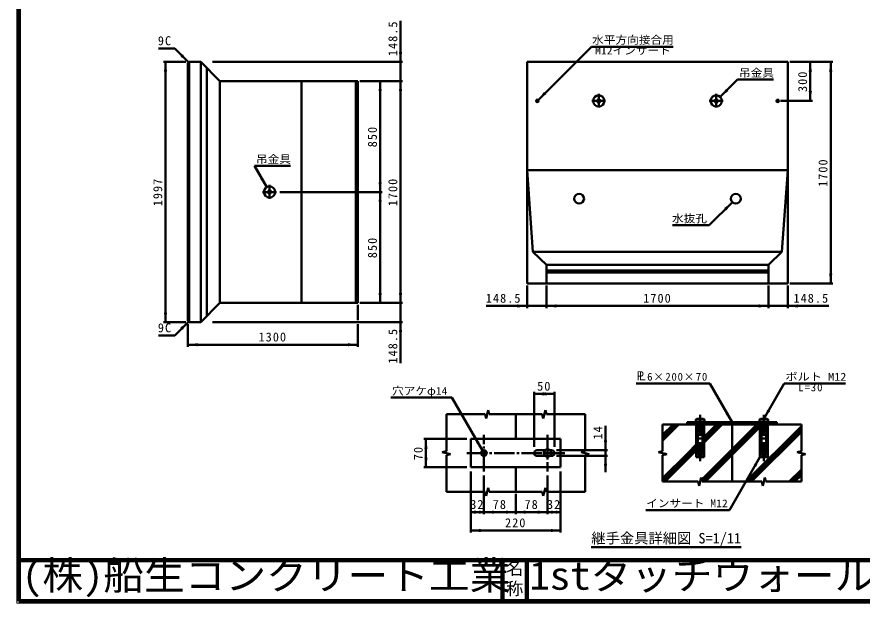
# Model space of a CAD drawing. Units: millimetres, scale not verified, with parts at other scales. Extents: x 100 to 4105, y 100 to 2870.
# Drawn here: x 100 to 2171, y 100 to 1538 of the extents above; entities that cross this region are included whole.
import ezdxf
from ezdxf.enums import TextEntityAlignment as Align

# ---------------------------------------------------------------- set-up
doc = ezdxf.new("R2010")
doc.units = ezdxf.units.MM
doc.header["$LTSCALE"] = 5
doc.linetypes.add('USER1', pattern=[8, 4, -4])
doc.linetypes.add('USER2', pattern=[13.4, 10, -1.2, 1, -1.2])
doc.layers.add('V-nasSTD', color=7, linetype='Continuous', lineweight=50)
doc.styles.add('ＭＳ ゴシック', font='')
doc.styles.get('ＭＳ ゴシック').set_extended_font_data('MS Gothic')

msp = doc.modelspace()

# ---------------------------------------------------------------- hatches: boundary and pattern name
at = {"layer": 'V-nasSTD'}
for points in [[(1040.167, 1451.78), (1044.167, 1451.78), (1040.167, 1427.78), (1036.167, 1451.78)], [(503.637, 1443.311), (506.465, 1446.139), (520.607, 1426.34), (500.808, 1440.483)], [(464.167, 1403.78), (460.167, 1403.78), (464.167, 1427.78), (468.167, 1403.78)], [(2044.407, 1403.78), (2040.407, 1403.78), (2044.407, 1427.78), (2048.407, 1403.78)], [(2094.407, 1403.78), (2090.407, 1403.78), (2094.407, 1427.78), (2098.407, 1403.78)], [(990.167, 1356.26), (986.167, 1356.26), (990.167, 1380.26), (994.167, 1356.26)], [(1040.167, 1356.26), (1036.167, 1356.26), (1040.167, 1380.26), (1044.167, 1356.26)], [(1394.448, 1350.901), (1397.276, 1348.072), (1377.477, 1333.93), (1391.619, 1353.729)], [(1840.588, 1358.481), (1843.416, 1355.652), (1823.617, 1341.51), (1837.759, 1361.309)], [(2044.407, 1355.78), (2048.407, 1355.78), (2044.407, 1331.78), (2040.407, 1355.78)], [(700.287, 1140.962), (703.751, 1142.962), (712.287, 1120.177), (696.823, 1138.962)], [(990.167, 1132.26), (994.167, 1132.26), (990.167, 1108.26), (986.167, 1132.26)], [(990.167, 1084.26), (986.167, 1084.26), (990.167, 1108.26), (994.167, 1084.26)], [(1836.432, 1066.325), (1833.603, 1069.153), (1853.402, 1083.295), (1839.26, 1063.496)], [(2094.407, 907.78), (2098.407, 907.78), (2094.407, 883.78), (2090.407, 907.78)], [(990.167, 860.26), (994.167, 860.26), (990.167, 836.26), (986.167, 860.26)], [(1040.167, 860.26), (1044.167, 860.26), (1040.167, 836.26), (1036.167, 860.26)], [(1326.367, 828.78), (1326.367, 832.78), (1350.367, 828.78), (1326.367, 824.78)], [(1421.887, 828.78), (1421.887, 824.78), (1397.887, 828.78), (1421.887, 832.78)], [(1917.887, 828.78), (1917.887, 832.78), (1941.887, 828.78), (1917.887, 824.78)], [(2013.407, 828.78), (2013.407, 824.78), (1989.407, 828.78), (2013.407, 832.78)], [(464.167, 812.74), (468.167, 812.74), (464.167, 788.74), (460.167, 812.74)], [(503.637, 773.21), (506.465, 770.381), (520.607, 790.18), (500.808, 776.038)], [(1040.167, 764.74), (1036.167, 764.74), (1040.167, 788.74), (1044.167, 764.74)], [(543.167, 733.74), (543.167, 729.74), (519.167, 733.74), (543.167, 737.74)], [(911.167, 733.74), (911.167, 737.74), (935.167, 733.74), (911.167, 729.74)], [(1391.538, 613.037), (1391.538, 609.037), (1367.538, 613.037), (1391.538, 617.037)], [(1393.538, 613.037), (1393.538, 617.037), (1417.538, 613.037), (1393.538, 609.037)], [(1840.538, 564.822), (1844.002, 566.822), (1852.538, 544.037), (1837.073, 562.822)], [(1942.538, 572.822), (1946.002, 570.822), (1930.538, 552.037), (1939.073, 574.822)], [(1102.538, 479.037), (1098.538, 479.037), (1102.538, 503.037), (1106.538, 479.037)], [(1542.538, 499.037), (1546.538, 499.037), (1542.538, 475.037), (1538.538, 499.037)], [(1229.038, 494.884), (1232.502, 496.884), (1241.038, 474.099), (1225.573, 492.884)], [(1102.538, 457.037), (1106.538, 457.037), (1102.538, 433.037), (1098.538, 457.037)], [(1542.538, 437.037), (1538.538, 437.037), (1542.538, 461.037), (1546.538, 437.037)], [(1909.038, 437.252), (1912.502, 435.252), (1921.038, 458.037), (1905.573, 439.252)], [(1236.538, 323.037), (1236.538, 319.037), (1212.538, 323.037), (1236.538, 327.037)], [(1220.538, 323.037), (1220.538, 327.037), (1244.538, 323.037), (1220.538, 319.037)], [(1268.538, 323.037), (1268.538, 319.037), (1244.538, 323.037), (1268.538, 327.037)], [(1298.538, 323.037), (1298.538, 327.037), (1322.538, 323.037), (1298.538, 319.037)], [(1346.538, 323.037), (1346.538, 319.037), (1322.538, 323.037), (1346.538, 327.037)], [(1376.538, 323.037), (1376.538, 327.037), (1400.538, 323.037), (1376.538, 319.037)], [(1424.538, 323.037), (1424.538, 319.037), (1400.538, 323.037), (1424.538, 327.037)], [(1408.538, 323.037), (1408.538, 327.037), (1432.538, 323.037), (1408.538, 319.037)], [(1236.538, 278.037), (1236.538, 274.037), (1212.538, 278.037), (1236.538, 282.037)], [(1408.538, 278.037), (1408.538, 282.037), (1432.538, 278.037), (1408.538, 274.037)]]:
    msp.add_hatch(color=256, dxfattribs=at).paths.add_polyline_path(points)

# ---------------------------------------------------------------- linework, layer by layer
at = {"layer": 'V-nasSTD', "lineweight": 100}
for p, q in [((105, 2865), (105, 105)), ((105, 205), (4100, 205)), ((1290, 205), (1290, 105)), ((1350, 205), (1350, 105)), ((105, 105), (4100, 105))]:
    msp.add_line(p, q, dxfattribs=at)
at = {"layer": 'V-nasSTD'}
for p, q in [((1040.167, 1427.78), (1040.167, 1527.78)), ((486.666, 1460.282), (446.666, 1460.282)), ((520.607, 1426.34), (486.666, 1460.282)), ((1377.477, 1333.93), (1508.293, 1464.746)), ((1508.293, 1464.746), (1708.293, 1464.746)), ((514.167, 1427.78), (459.167, 1427.78)), ((464.167, 1427.78), (464.167, 788.74)), ((522.047, 1427.78), (519.167, 1424.9)), ((519.167, 1424.9), (519.167, 791.62)), ((551.167, 1427.78), (522.047, 1427.78)), ((522.047, 788.74), (522.047, 1427.78)), ((551.167, 788.74), (551.167, 1427.78)), ((551.167, 1427.78), (597.089, 1380.26)), ((565.089, 803.147), (565.089, 1413.374)), ((579.167, 1427.78), (1045.167, 1427.78)), ((1040.167, 1380.26), (1040.167, 1427.78)), ((1350.367, 1427.78), (1350.367, 883.78)), ((1989.407, 1427.78), (1350.367, 1427.78)), ((1989.407, 883.78), (1989.407, 1427.78)), ((2099.407, 1427.78), (1994.407, 1427.78)), ((2044.407, 1427.78), (2044.407, 1331.78)), ((2094.407, 1427.78), (2094.407, 883.78)), ((935.167, 1380.26), (597.089, 1380.26)), ((597.089, 836.26), (597.089, 1380.26)), ((797.567, 836.26), (797.567, 1380.26)), ((930.367, 836.26), (930.367, 1380.26)), ((935.167, 836.26), (935.167, 1380.26)), ((940.167, 1380.26), (1045.167, 1380.26)), ((990.167, 1108.26), (990.167, 1380.26)), ((1040.167, 836.26), (1040.167, 1380.26)), ((1823.617, 1341.51), (1866.044, 1383.937)), ((1866.044, 1383.937), (1954.044, 1383.937)), ((2049.407, 1331.78), (1971.407, 1331.78)), ((682.287, 1172.138), (770.287, 1172.138)), ((712.287, 1120.177), (682.287, 1172.138)), ((1350.367, 1162.18), (1364.774, 961.703)), ((1989.407, 1162.18), (1350.367, 1162.18)), ((1989.407, 1162.18), (1975.001, 961.703)), ((744.167, 1108.26), (995.167, 1108.26)), ((990.167, 836.26), (990.167, 1108.26)), ((1796.834, 1026.727), (1853.402, 1083.295)), ((1706.834, 1026.727), (1796.834, 1026.727)), ((1364.774, 961.703), (1975.001, 961.703)), ((1364.774, 961.703), (1397.887, 929.703)), ((1975.001, 961.703), (1941.887, 929.703)), ((1397.887, 883.78), (1397.887, 929.703)), ((1397.887, 929.703), (1941.887, 929.703)), ((1397.887, 915.78), (1941.887, 915.78)), ((1941.887, 883.78), (1941.887, 929.703)), ((1397.887, 910.98), (1941.887, 910.98)), ((1350.367, 883.78), (1989.407, 883.78)), ((1350.367, 878.78), (1350.367, 823.78)), ((1397.887, 878.78), (1397.887, 823.78)), ((1941.887, 878.78), (1941.887, 823.78)), ((1989.407, 878.78), (1989.407, 823.78)), ((2099.407, 883.78), (1994.407, 883.78)), ((597.089, 836.26), (551.167, 788.74)), ((935.167, 836.26), (597.089, 836.26)), ((935.167, 793.74), (935.167, 831.26)), ((940.167, 836.26), (1045.167, 836.26)), ((1040.167, 836.26), (1040.167, 788.74)), ((1350.367, 828.78), (1250.367, 828.78)), ((1397.887, 828.78), (1350.367, 828.78)), ((1397.887, 828.78), (1941.887, 828.78)), ((1941.887, 828.78), (1989.407, 828.78)), ((1989.407, 828.78), (2089.407, 828.78)), ((514.167, 788.74), (459.167, 788.74)), ((520.607, 790.18), (486.666, 756.239)), ((519.167, 791.62), (522.047, 788.74)), ((522.047, 788.74), (551.167, 788.74)), ((579.167, 788.74), (1045.167, 788.74)), ((1040.167, 788.74), (1040.167, 688.74)), ((519.167, 728.74), (519.167, 783.74)), ((935.167, 728.74), (935.167, 783.74)), ((486.666, 756.239), (446.666, 756.239)), ((935.167, 733.74), (519.167, 733.74)), ((1617.919, 638.639), (1797.919, 638.639)), ((1797.919, 638.639), (1852.538, 544.037)), ((1980.538, 638.639), (1930.538, 552.037)), ((1980.538, 638.639), (2130.538, 638.639)), ((1016.038, 604.003), (1166.038, 604.003)), ((1241.038, 474.099), (1166.038, 604.003)), ((1367.538, 618.037), (1367.538, 483.037)), ((1367.538, 613.037), (1417.538, 613.037)), ((1417.538, 618.037), (1417.538, 483.037)), ((1152.538, 563.037), (1247.538, 563.037)), ((1152.538, 473.037), (1152.538, 563.037)), ((1247.538, 563.037), (1250.038, 553.037)), ((1255.038, 573.037), (1250.038, 553.037)), ((1255.038, 573.037), (1257.538, 563.037)), ((1257.538, 563.037), (1387.538, 563.037)), ((1322.538, 563.037), (1322.538, 503.037)), ((1387.538, 563.037), (1390.038, 553.037)), ((1395.038, 573.037), (1390.038, 553.037)), ((1395.038, 573.037), (1397.538, 563.037)), ((1397.538, 563.037), (1492.538, 563.037)), ((1492.538, 563.037), (1492.538, 473.037)), ((1962.538, 544.037), (1742.538, 544.037)), ((1742.538, 544.037), (1742.538, 538.037)), ((1743.597, 538.037), (1749.597, 544.037)), ((1750.668, 538.037), (1756.668, 544.037)), ((1757.739, 538.037), (1763.739, 544.037)), ((1766.038, 552.037), (1764.038, 550.037)), ((1764.038, 550.037), (1764.038, 544.037)), ((1785.038, 550.037), (1764.038, 550.037)), ((1764.038, 544.037), (1785.038, 544.037)), ((1764.81, 538.037), (1768.538, 541.764)), ((1783.038, 552.037), (1766.038, 552.037)), ((1768.538, 514.037), (1768.538, 544.037)), ((1784.952, 544.037), (1780.538, 539.622)), ((1780.538, 544.037), (1780.538, 514.037)), ((1783.038, 552.037), (1785.038, 550.037)), ((1785.038, 544.037), (1785.038, 550.037)), ((1786.023, 538.037), (1792.023, 544.037)), ((1793.094, 538.037), (1799.094, 544.037)), ((1800.165, 538.037), (1806.165, 544.037)), ((1807.236, 538.037), (1813.236, 544.037)), ((1814.307, 538.037), (1820.307, 544.037)), ((1821.379, 538.037), (1827.379, 544.037)), ((1828.45, 538.037), (1834.45, 544.037)), ((1835.521, 538.037), (1841.521, 544.037)), ((1842.592, 538.037), (1848.592, 544.037)), ((1849.663, 538.037), (1852.538, 540.912)), ((1855.663, 544.037), (1852.538, 540.912)), ((1856.734, 538.037), (1862.734, 544.037)), ((1863.805, 538.037), (1869.805, 544.037)), ((1870.876, 538.037), (1876.876, 544.037)), ((1877.947, 538.037), (1883.947, 544.037)), ((1885.018, 538.037), (1891.018, 544.037)), ((1892.089, 538.037), (1898.089, 544.037)), ((1899.16, 538.037), (1905.16, 544.037)), ((1906.231, 538.037), (1912.231, 544.037)), ((1913.302, 538.037), (1919.302, 544.037)), ((1922.038, 552.037), (1920.038, 550.037)), ((1920.038, 550.037), (1920.038, 544.037)), ((1941.038, 550.037), (1920.038, 550.037)), ((1920.038, 544.037), (1941.038, 544.037)), ((1920.373, 538.037), (1924.538, 542.201)), ((1939.038, 552.037), (1922.038, 552.037)), ((1924.538, 514.037), (1924.538, 544.037)), ((1940.516, 544.037), (1936.538, 540.059)), ((1936.538, 544.037), (1936.538, 514.037)), ((1939.038, 552.037), (1941.038, 550.037)), ((1941.038, 544.037), (1941.038, 550.037)), ((1941.587, 538.037), (1947.587, 544.037)), ((1948.658, 538.037), (1954.658, 544.037)), ((1955.729, 538.037), (1961.729, 544.037)), ((1962.538, 544.037), (1962.538, 538.037)), ((1542.538, 475.037), (1542.538, 535.037)), ((1682.538, 538.037), (1682.538, 473.037)), ((2022.538, 538.037), (1682.538, 538.037)), ((1708.241, 538.037), (1682.538, 512.333)), ((1715.313, 538.037), (1682.538, 505.262)), ((1722.384, 538.037), (1682.538, 498.191)), ((1765.038, 458.037), (1765.038, 538.037)), ((1913.302, 538.037), (1778.29, 403.025)), ((1920.373, 538.037), (1780.373, 398.037)), ((1784.038, 458.037), (1784.038, 538.037)), ((1814.307, 538.037), (1784.038, 507.767)), ((1821.379, 538.037), (1784.038, 500.696)), ((1828.45, 538.037), (1784.038, 493.625)), ((1787.445, 398.037), (1921.038, 531.63)), ((1852.538, 538.037), (1852.538, 398.037)), ((1886.439, 398.037), (2022.538, 534.135)), ((1893.511, 398.037), (2022.538, 527.064)), ((1900.582, 398.037), (2022.538, 519.993)), ((1921.038, 458.037), (1921.038, 538.037)), ((1940.038, 458.037), (1940.038, 538.037)), ((2022.538, 473.037), (2022.538, 538.037)), ((1097.538, 503.037), (1202.538, 503.037)), ((1102.538, 433.037), (1102.538, 503.037)), ((1212.538, 503.037), (1212.538, 433.037)), ((1432.538, 503.037), (1212.538, 503.037)), ((1432.538, 433.037), (1432.538, 503.037)), ((1768.538, 464.037), (1768.538, 514.037)), ((1780.538, 464.037), (1780.538, 514.037)), ((1924.538, 464.037), (1924.538, 514.037)), ((1936.538, 464.037), (1936.538, 514.037)), ((1391.444, 473.287), (1400.538, 478.537)), ((1400.538, 478.537), (1409.631, 473.287)), ((1744.307, 468.037), (1765.038, 488.767)), ((1751.379, 468.037), (1765.038, 481.696)), ((1142.538, 470.537), (1152.538, 473.037)), ((1142.538, 470.537), (1162.538, 465.537)), ((1152.538, 463.037), (1162.538, 465.537)), ((1152.538, 373.037), (1152.538, 463.037)), ((1374.538, 475.037), (1394.475, 475.037)), ((1394.475, 461.037), (1374.538, 461.037)), ((1391.444, 462.787), (1391.444, 473.287)), ((1400.538, 457.537), (1391.444, 462.787)), ((1409.631, 462.787), (1400.538, 457.537)), ((1406.6, 475.037), (1410.538, 475.037)), ((1410.538, 461.037), (1406.6, 461.037)), ((1409.631, 473.287), (1409.631, 462.787)), ((1547.538, 475.037), (1422.538, 475.037)), ((1547.538, 461.037), (1422.538, 461.037)), ((1482.538, 470.537), (1492.538, 473.037)), ((1482.538, 470.537), (1502.538, 465.537)), ((1492.538, 463.037), (1502.538, 465.537)), ((1492.538, 463.037), (1492.538, 373.037)), ((1542.538, 461.037), (1542.538, 475.037)), ((1542.538, 421.037), (1542.538, 461.037)), ((1672.538, 470.537), (1682.538, 473.037)), ((1672.538, 470.537), (1692.538, 465.537)), ((1744.307, 468.037), (1682.538, 406.267)), ((1751.379, 468.037), (1682.538, 399.196)), ((1682.538, 463.037), (1692.538, 465.537)), ((1682.806, 463.104), (1682.538, 462.836)), ((1682.538, 463.037), (1682.538, 398.037)), ((1758.45, 468.037), (1688.45, 398.037)), ((1758.45, 468.037), (1765.038, 474.625)), ((1784.038, 458.037), (1765.038, 458.037)), ((1846.038, 328.133), (1921.038, 458.037)), ((1940.038, 458.037), (1921.038, 458.037)), ((2012.538, 470.537), (2022.538, 473.037)), ((2012.538, 470.537), (2032.538, 465.537)), ((2022.538, 463.037), (2032.538, 465.537)), ((2022.538, 463.037), (2022.538, 398.037)), ((2031.449, 465.265), (2031.884, 465.7)), ((1097.538, 433.037), (1202.538, 433.037)), ((1212.538, 433.037), (1432.538, 433.037)), ((1212.538, 423.037), (1212.538, 273.037)), ((1322.538, 433.037), (1322.538, 373.037)), ((1432.538, 423.037), (1432.538, 273.037)), ((1992.506, 398.037), (2022.538, 428.069)), ((1999.577, 398.037), (2022.538, 420.998)), ((1244.538, 413.037), (1244.538, 318.037)), ((1400.538, 413.037), (1400.538, 318.037)), ((1682.538, 398.037), (1769.538, 398.037)), ((1769.538, 398.037), (1772.038, 388.037)), ((1770.29, 395.025), (1774.949, 399.684)), ((1777.038, 408.037), (1772.038, 388.037)), ((1777.038, 408.037), (1779.538, 398.037)), ((1779.538, 398.037), (1925.538, 398.037)), ((1925.538, 398.037), (1928.038, 388.037)), ((1933.038, 408.037), (1928.038, 388.037)), ((1933.038, 408.037), (1935.538, 398.037)), ((1935.538, 398.037), (2022.538, 398.037)), ((2006.648, 398.037), (2022.538, 413.927)), ((1247.538, 373.037), (1152.538, 373.037)), ((1247.538, 373.037), (1250.038, 363.037)), ((1255.038, 383.037), (1250.038, 363.037)), ((1255.038, 383.037), (1257.538, 373.037)), ((1387.538, 373.037), (1257.538, 373.037)), ((1387.538, 373.037), (1390.038, 363.037)), ((1395.038, 383.037), (1390.038, 363.037)), ((1395.038, 383.037), (1397.538, 373.037)), ((1492.538, 373.037), (1397.538, 373.037)), ((1322.538, 368.037), (1322.538, 318.037)), ((1212.538, 323.037), (1244.538, 323.037)), ((1244.538, 323.037), (1322.538, 323.037)), ((1322.538, 323.037), (1400.538, 323.037)), ((1432.538, 323.037), (1400.538, 323.037)), ((1846.038, 328.133), (1641.038, 328.133)), ((1212.538, 278.037), (1432.538, 278.037)), ((1507.538, 237.009), (1875.038, 237.009))]:
    msp.add_line(p, q, dxfattribs=at)
at = {"layer": 'V-nasSTD', "linetype": 'USER2'}
for p, q in [((1525.887, 1349.22), (1525.887, 1315.3)), ((1813.887, 1349.22), (1813.887, 1315.3)), ((1370.527, 1331.78), (1380.127, 1331.78)), ((1375.327, 1326.98), (1375.327, 1336.58)), ((1508.927, 1331.78), (1542.847, 1331.78)), ((1796.927, 1331.78), (1830.847, 1331.78)), ((1959.647, 1331.78), (1969.247, 1331.78)), ((1964.447, 1326.98), (1964.447, 1336.58)), ((719.167, 1125.7), (719.167, 1091.78)), ((702.207, 1108.26), (736.127, 1108.26)), ((1774.538, 562.037), (1774.538, 448.037)), ((1930.538, 562.037), (1930.538, 448.037)), ((1244.538, 423.037), (1244.538, 513.037)), ((1400.538, 513.037), (1400.538, 423.037)), ((1202.538, 468.037), (1442.538, 468.037))]:
    msp.add_line(p, q, dxfattribs=at)
at = {"layer": 'V-nasSTD', "linetype": 'USER1'}
for p, q in [((1394.475, 475.037), (1406.6, 475.037)), ((1406.6, 461.037), (1394.475, 461.037))]:
    msp.add_line(p, q, dxfattribs=at)
at = {"layer": 'V-nasSTD', "lineweight": 13}
msp.add_lwpolyline([(100, 100), (100, 2870), (4105, 2870), (4105, 100)], close=True, dxfattribs=at)
at = {"layer": 'V-nasSTD'}
for centre, radius in [((1375.327, 1331.78), 3.04), ((1375.327, 1331.78), 1.92), ((1375.327, 1331.78), 1.6), ((1525.887, 1331.78), 13.76), ((1525.887, 1331.78), 4), ((1813.887, 1331.78), 13.76), ((1813.887, 1331.78), 4), ((1964.447, 1331.78), 3.04), ((1964.447, 1331.78), 1.92), ((1964.447, 1331.78), 1.6), ((719.167, 1108.26), 13.76), ((719.167, 1108.26), 4), ((1477.887, 1091.78), 12), ((1861.887, 1091.78), 12), ((1400.538, 468.037), 8.5), ((1244.538, 468.037), 7)]:
    msp.add_circle(centre, radius, dxfattribs=at)
for centre, radius, start, end in [((1774.538, 523.474), 28.562, 68.4314, 111.5686), ((1930.538, 523.474), 28.562, 68.4314, 111.5686), ((1774.538, 522.037), 10, 233.1301, 306.8699), ((1930.538, 522.037), 10, 233.1301, 306.8699), ((1374.538, 468.037), 7, 90, 270), ((1410.538, 468.037), 7, 270, 90), ((1774.538, 472.037), 10, 233.1301, 306.8699), ((1930.538, 472.037), 10, 233.1301, 306.8699)]:
    msp.add_arc(centre, radius, start, end, dxfattribs=at)

# ---------------------------------------------------------------- texts
at = {"layer": 'V-nasSTD', "style": 'ＭＳ ゴシック'}
for s, height, width, p in [('水平方向接合用', 19.06, 1.1, (1609.793, 1490.746)), ('M12インサート', 19.06, 1.1, (1609.793, 1464.746)), ('吊金具', 19.06, 1.1, (1912.544, 1409.937)), ('吊金具', 19.06, 1.1, (728.787, 1198.138)), ('水抜孔', 19.06, 1.1, (1748.334, 1052.727)), ('Ｐ', 21.63, 0.9, (1627.796, 668.139)), ('Ｌ', 21.63, 0.9, (1632.419, 668.139)), ('ボルト M12', 19.06, 1.15, (2058.038, 664.639)), ('穴アケφ14', 19.06, 1.1, (1087.288, 630.003)), ('インサート M12', 19.06, 1.1, (1742.038, 354.133))]:
    msp.add_text(s, height=height, dxfattribs=dict(at, width=width)).set_placement(p, align=Align.TOP_CENTER)
msp.add_text('継手金具詳細図 S=1/11', height=25.66, dxfattribs=at).set_placement((1691.288, 272.009), align=Align.TOP_CENTER)
at = {"layer": 'V-nasSTD', "style": 'ＭＳ ゴシック', "width": 1.05}
for s, p in [('(株)船生コンクリート工業', (112.5, 202.55)), ('1stタッチウォール標準型', (1356.25, 202.47))]:
    msp.add_text(s, height=69.65, dxfattribs=at).set_placement(p, align=Align.TOP_LEFT)
at = {"layer": 'V-nasSTD', "style": 'ＭＳ ゴシック'}
for s, p in [('名', (1298.982, 200.999)), ('称', (1298.976, 151.01))]:
    msp.add_text(s, height=30.79, dxfattribs=at).set_placement(p, align=Align.TOP_LEFT)
at = {"layer": 'V-nasSTD', "char_height": 21.99, "attachment_point": 2, "rotation": 90, "style": 'ＭＳ ゴシック'}
for s, insert in [('\\T1.17;148.5', (1010.167, 1485.28)), ('\\T1.17;300', (2014.407, 1379.78)), ('\\T1.17;850', (960.167, 1244.26)), ('\\T1.17;1700', (2064.407, 1155.78)), ('\\T1.17;1997', (434.167, 1108.26)), ('\\T1.17;1700', (1010.167, 1108.26)), ('\\T1.17;850', (960.167, 972.26)), ('\\T1.17;148.5', (1010.167, 731.24)), ('\\T1.17;14', (1512.538, 518.787)), ('\\T1.17;70', (1072.538, 468.037))]:
    msp.add_mtext(s, dxfattribs=dict(at, insert=insert))
at = {"layer": 'V-nasSTD', "attachment_point": 2, "style": 'ＭＳ ゴシック'}
for s, insert, char_height in [('\\T1.17;9C', (462.916, 1490.282), 21.99), ('\\T1.17;148.5', (1292.867, 858.78), 21.99), ('\\T1.17;1700', (1669.887, 858.78), 21.99), ('\\T1.17;148.5', (2046.907, 858.78), 21.99), ('\\T1.17;9C', (462.916, 786.239), 21.99), ('\\T1.17;1300', (727.167, 763.74), 21.99), ('\\T1.15;6×200×70', (1719.169, 664.639), 19.06), ('\\T1.17;50', (1392.537, 643.037), 21.99), ('\\T1.19;L=30', (2045.757, 638.639), 19.06), ('\\T1.17;32', (1228.537, 353.037), 21.99), ('\\T1.17;78', (1283.537, 353.037), 21.99), ('\\T1.17;78', (1361.537, 353.037), 21.99), ('\\T1.17;32', (1416.537, 353.037), 21.99), ('\\T1.17;220', (1322.538, 308.037), 21.99)]:
    msp.add_mtext(s, dxfattribs=dict(at, insert=insert, char_height=char_height))

doc.saveas('drawing.dxf')
